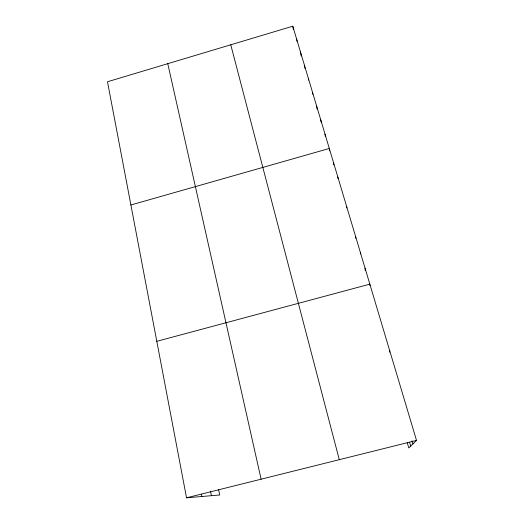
<?xml version="1.0" encoding="UTF-8"?>
<svg xmlns="http://www.w3.org/2000/svg" width="524" height="524" viewBox="0 0 524 524"><rect width="100%" height="100%" fill="white"/><g stroke="black" fill="none" stroke-linecap="round" stroke-linejoin="round"><path stroke-width="0.79" d="M389.581 352.161L389.745 350.792M218.613 489.652L219.707 494.984L186.531 497.8L107.486 81.757L292.785 26.2L416.514 440.415L408.779 447.928L407.207 442.597M130.895 204.989L329.308 148.475L329.622 150.833M156.8 341.314L369.839 284.152L369.865 285.573M186.531 497.8L416.514 440.415M412.015 440.808L412.932 443.9M409.578 442.23L410.711 446.055M230.763 44.795L339.29 459.686M167.772 63.686L261.109 479.191M210.484 491.099L211.408 495.691M201.406 494.178L201.864 496.497M292.785 26.2L293.335 29.298M296.61 39.012L297.01 41.291M300.494 52.007L301.176 56.022M304.431 65.192L304.955 68.33M308.426 78.574L308.675 80.1M312.599 92.886L312.835 94.372M316.594 105.913L317.072 109.071M320.773 119.891L321.107 122.184M325.011 134.078L325.319 136.299M333.546 162.663L333.834 164.936M337.849 177.06L338.039 178.677M346.646 206.502L346.79 207.989M355.704 236.848L355.816 238.361M360.342 252.372L360.44 254.002M365.051 268.137L365.149 270.43"/></g></svg>
